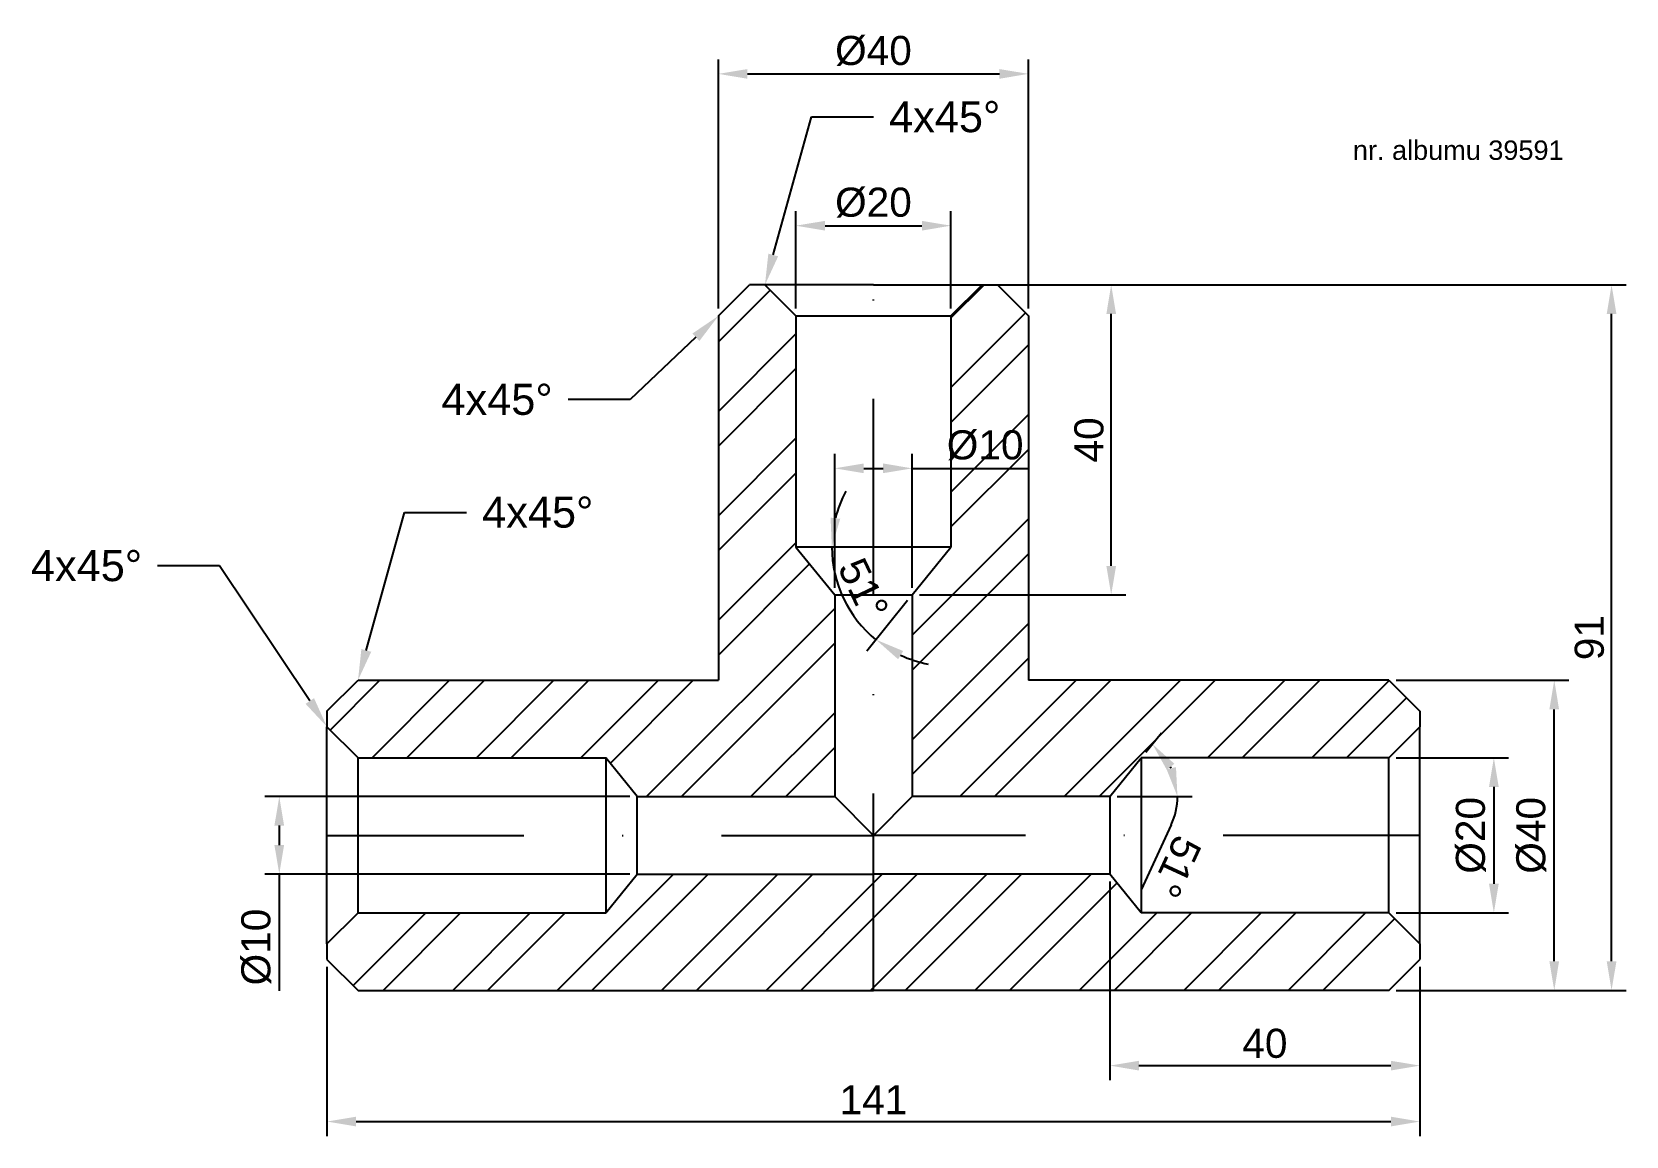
# Model space of a CAD drawing. Header units: millimetres. Extents: x 5 to 211, y 27 to 169.
import ezdxf
from ezdxf import colors
from ezdxf.entities.mleader import LeaderData, LeaderLine
from ezdxf.math import Vec2, Vec3

# ---------------------------------------------------------------- set-up
doc = ezdxf.new("R2010")
doc.units = ezdxf.units.MM
doc.linetypes.add('KRESKAKROPKAX2', pattern=[50.8, 25.4, -12.7, 0, -12.7])
doc.layers.add('symetria', color=90, linetype='KRESKAKROPKAX2')
doc.layers.add('wymiar', color=10, linetype='Continuous')
doc.styles.get("Standard").update_dxf_attribs({"font": 'arial.ttf'})
doc.dimstyles.new('ISO-25', dxfattribs={"dimscale": 1.5, "dimtxt": 2.5, "dimasz": 2.5, "dimexe": 1.25, "dimexo": 0.625, "dimtad": 1, "dimtxsty": 'Standard', "dimcen": 2.5, "dimadec": 0, "dimazin": 0, "dimtfac": 1, "dimtmove": 0, "dimatfit": 3, "dimfxl": 1, "dimarcsym": 0})

# ---------------------------------------------------------------- blocks, each defined once
blk = doc.blocks.new('*D2')
at = {"layer": 'Defpoints', "color": 0, "transparency": 16777216}
for p in [(133.61, 164.08), (93.61, 132.87), (133.61, 132.87)]:
    blk.add_point(p, dxfattribs=at)
at = {"layer": 'wymiar', "color": 0, "lineweight": -2, "transparency": 16777216}
for p, q in [((93.61, 133.81), (93.61, 165.95)), ((133.61, 133.81), (133.61, 165.95)), ((97.36, 164.08), (129.86, 164.08))]:
    blk.add_line(p, q, dxfattribs=at)
at = {"layer": 'wymiar', "color": 0, "transparency": 16777216}
for points in [[(97.36, 164.7), (97.36, 163.45), (93.61, 164.08)], [(129.86, 164.7), (129.86, 163.45), (133.61, 164.08)]]:
    blk.add_solid(points, dxfattribs=at)
at = {"layer": 'wymiar', "color": 0, "transparency": 16777216, "insert": (113.61, 167.03), "char_height": 3.75, "attachment_point": 5}
blk.add_mtext('%%c40', dxfattribs=at)
blk = doc.blocks.new('*D3')
at = {"layer": 'Defpoints', "color": 0, "transparency": 16777216}
for p in [(123.61, 144.5), (103.61, 132.87), (123.61, 132.87)]:
    blk.add_point(p, dxfattribs=at)
at = {"layer": 'wymiar', "color": 0, "lineweight": -2, "transparency": 16777216}
for p, q in [((103.61, 133.81), (103.61, 146.37)), ((123.61, 133.81), (123.61, 146.37)), ((107.36, 144.5), (119.86, 144.5))]:
    blk.add_line(p, q, dxfattribs=at)
at = {"layer": 'wymiar', "color": 0, "transparency": 16777216}
for points in [[(107.36, 145.12), (107.36, 143.87), (103.61, 144.5)], [(119.86, 145.12), (119.86, 143.87), (123.61, 144.5)]]:
    blk.add_solid(points, dxfattribs=at)
at = {"layer": 'wymiar', "color": 0, "transparency": 16777216, "insert": (113.61, 147.46), "char_height": 3.75, "attachment_point": 5}
blk.add_mtext('%%c20', dxfattribs=at)
blk = doc.blocks.new('*D4')
at = {"layer": 'Defpoints', "color": 0, "transparency": 16777216}
for p in [(127.61, 136.87), (144.28, 136.87), (118.61, 96.87)]:
    blk.add_point(p, dxfattribs=at)
at = {"layer": 'wymiar', "color": 0, "lineweight": -2, "transparency": 16777216}
for p, q in [((128.55, 136.87), (146.16, 136.87)), ((144.28, 100.62), (144.28, 133.12)), ((119.55, 96.87), (146.16, 96.87))]:
    blk.add_line(p, q, dxfattribs=at)
at = {"layer": 'wymiar', "color": 0, "transparency": 16777216}
for points in [[(143.66, 133.12), (144.91, 133.12), (144.28, 136.87)], [(143.66, 100.62), (144.91, 100.62), (144.28, 96.87)]]:
    blk.add_solid(points, dxfattribs=at)
at = {"layer": 'wymiar', "color": 0, "transparency": 16777216, "insert": (141.43, 116.87), "char_height": 3.75, "attachment_point": 5, "rotation": 90}
blk.add_mtext('40', dxfattribs=at)
blk = doc.blocks.new('*D5')
at = {"layer": 'Defpoints', "color": 0, "transparency": 16777216}
for p in [(129.61, 136.87), (208.83, 136.87), (180.11, 45.87)]:
    blk.add_point(p, dxfattribs=at)
at = {"layer": 'wymiar', "color": 0, "lineweight": -2, "transparency": 16777216}
for p, q in [((130.55, 136.87), (210.71, 136.87)), ((208.83, 49.62), (208.83, 133.12)), ((181.05, 45.87), (210.71, 45.87))]:
    blk.add_line(p, q, dxfattribs=at)
at = {"layer": 'wymiar', "color": 0, "transparency": 16777216}
for points in [[(208.21, 133.12), (209.46, 133.12), (208.83, 136.87)], [(208.21, 49.62), (209.46, 49.62), (208.83, 45.87)]]:
    blk.add_solid(points, dxfattribs=at)
at = {"layer": 'wymiar', "color": 0, "transparency": 16777216, "insert": (205.98, 91.37), "char_height": 3.75, "attachment_point": 5, "rotation": 90}
blk.add_mtext('91', dxfattribs=at)
blk = doc.blocks.new('*D6')
at = {"layer": 'Defpoints', "color": 0, "transparency": 16777216}
for p in [(180.11, 85.87), (201.44, 85.87), (180.11, 45.87)]:
    blk.add_point(p, dxfattribs=at)
at = {"layer": 'wymiar', "color": 0, "lineweight": -2, "transparency": 16777216}
for p, q in [((181.05, 85.87), (203.31, 85.87)), ((201.44, 49.62), (201.44, 82.12)), ((181.05, 45.87), (203.31, 45.87))]:
    blk.add_line(p, q, dxfattribs=at)
at = {"layer": 'wymiar', "color": 0, "transparency": 16777216}
for points in [[(200.81, 82.12), (202.06, 82.12), (201.44, 85.87)], [(200.81, 49.62), (202.06, 49.62), (201.44, 45.87)]]:
    blk.add_solid(points, dxfattribs=at)
at = {"layer": 'wymiar', "color": 0, "transparency": 16777216, "insert": (198.48, 65.87), "char_height": 3.75, "attachment_point": 5, "rotation": 90}
blk.add_mtext('%%c40', dxfattribs=at)
blk = doc.blocks.new('*D7')
at = {"layer": 'Defpoints', "color": 0, "transparency": 16777216}
for p in [(180.11, 75.87), (180.11, 55.87), (193.65, 55.87)]:
    blk.add_point(p, dxfattribs=at)
at = {"layer": 'wymiar', "color": 0, "lineweight": -2, "transparency": 16777216}
for p, q in [((181.05, 75.87), (195.52, 75.87)), ((193.65, 72.12), (193.65, 59.62)), ((181.05, 55.87), (195.52, 55.87))]:
    blk.add_line(p, q, dxfattribs=at)
at = {"layer": 'wymiar', "color": 0, "transparency": 16777216}
for points in [[(193.02, 72.12), (194.27, 72.12), (193.65, 75.87)], [(193.02, 59.62), (194.27, 59.62), (193.65, 55.87)]]:
    blk.add_solid(points, dxfattribs=at)
at = {"layer": 'wymiar', "color": 0, "transparency": 16777216, "insert": (190.69, 65.87), "char_height": 3.75, "attachment_point": 5, "rotation": 90}
blk.add_mtext('%%c20', dxfattribs=at)
blk = doc.blocks.new('*D8')
at = {"layer": 'Defpoints', "color": 0, "transparency": 16777216}
for p in [(83.11, 70.87), (36.96, 60.87), (83.11, 60.87)]:
    blk.add_point(p, dxfattribs=at)
at = {"layer": 'wymiar', "color": 0, "lineweight": -2, "transparency": 16777216}
for p, q in [((82.18, 70.87), (35.08, 70.87)), ((36.96, 67.12), (36.96, 64.62)), ((82.18, 60.87), (35.08, 60.87)), ((36.96, 60.87), (36.96, 45.8))]:
    blk.add_line(p, q, dxfattribs=at)
at = {"layer": 'wymiar', "color": 0, "transparency": 16777216}
for points in [[(36.33, 67.12), (37.58, 67.12), (36.96, 70.87)], [(36.33, 64.62), (37.58, 64.62), (36.96, 60.87)]]:
    blk.add_solid(points, dxfattribs=at)
at = {"layer": 'wymiar', "color": 0, "transparency": 16777216, "insert": (34, 51.46), "char_height": 3.75, "attachment_point": 5, "rotation": 90}
blk.add_mtext('%%c10', dxfattribs=at)
blk = doc.blocks.new('*D9')
at = {"layer": 'Defpoints', "color": 0, "transparency": 16777216}
for p in [(43.11, 49.87), (184.11, 49.87), (184.11, 28.95)]:
    blk.add_point(p, dxfattribs=at)
at = {"layer": 'wymiar', "color": 0, "lineweight": -2, "transparency": 16777216}
for p, q in [((43.11, 48.93), (43.11, 27.08)), ((184.11, 48.93), (184.11, 27.08)), ((46.86, 28.95), (180.36, 28.95))]:
    blk.add_line(p, q, dxfattribs=at)
at = {"layer": 'wymiar', "color": 0, "transparency": 16777216}
for points in [[(46.86, 29.58), (46.86, 28.33), (43.11, 28.95)], [(180.36, 29.58), (180.36, 28.33), (184.11, 28.95)]]:
    blk.add_solid(points, dxfattribs=at)
at = {"layer": 'wymiar', "color": 0, "transparency": 16777216, "insert": (113.61, 31.77), "char_height": 3.75, "attachment_point": 5}
blk.add_mtext('141', dxfattribs=at)
blk = doc.blocks.new('*D10')
at = {"layer": 'Defpoints', "color": 0, "transparency": 16777216}
for p in [(118.61, 113.2), (108.61, 96.87), (118.61, 96.87)]:
    blk.add_point(p, dxfattribs=at)
at = {"layer": 'wymiar', "color": 0, "lineweight": -2, "transparency": 16777216}
for p, q in [((108.61, 97.81), (108.61, 115.08)), ((112.36, 113.2), (114.86, 113.2)), ((118.61, 97.81), (118.61, 115.08)), ((118.61, 113.2), (133.68, 113.2))]:
    blk.add_line(p, q, dxfattribs=at)
at = {"layer": 'wymiar', "color": 0, "transparency": 16777216}
for points in [[(112.36, 113.83), (112.36, 112.58), (108.61, 113.2)], [(114.86, 113.83), (114.86, 112.58), (118.61, 113.2)]]:
    blk.add_solid(points, dxfattribs=at)
at = {"layer": 'wymiar', "color": 0, "transparency": 16777216, "insert": (128.02, 116.16), "char_height": 3.75, "attachment_point": 5}
blk.add_mtext('%%c10', dxfattribs=at)
blk = doc.blocks.new('*D11')
at = {"layer": 'Defpoints', "color": 0, "transparency": 16777216}
for p in [(148.16, 75.87), (151.34, 75.74), (118.61, 70.87), (144.11, 70.87), (144.11, 70.87)]:
    blk.add_point(p, dxfattribs=at)
at = {"layer": 'wymiar', "color": 0, "lineweight": -2, "transparency": 16777216}
for p, q in [((148.75, 76.6), (150.78, 79.1)), ((145.05, 70.87), (154.71, 70.87)), ((152.03, 67.21), (148.15, 58.83))]:
    blk.add_line(p, q, dxfattribs=at)
for start, end in [(24.8349, 26.1651), (335.1651, 0)]:
    blk.add_arc((144.11, 70.87), 8.72, start, end, dxfattribs=at)
at = {"layer": 'wymiar', "color": 0, "transparency": 16777216}
for points in [[(151.45, 74.32), (152.43, 75.1), (149.6, 77.64)], [(152.64, 74.66), (151.42, 74.4), (152.83, 70.87)]]:
    blk.add_solid(points, dxfattribs=at)
at = {"layer": 'wymiar', "color": 0, "transparency": 16777216, "insert": (152.68, 61.82), "char_height": 3.75, "attachment_point": 5, "rotation": 245.1651}
blk.add_mtext('51°', dxfattribs=at)
blk = doc.blocks.new('*D12')
at = {"layer": 'Defpoints', "color": 0, "transparency": 16777216}
for p in [(103.61, 103.04), (123.61, 103.04), (123.61, 103.04), (108.91, 98.55), (118.61, 96.87)]:
    blk.add_point(p, dxfattribs=at)
at = {"layer": 'wymiar', "color": 0, "lineweight": -2, "transparency": 16777216}
blk.add_line((118.02, 96.14), (112.76, 89.64), dxfattribs=at)
for start, end in [(151.9753, 165.9877), (180, 231), (245.0123, 259.0247)]:
    blk.add_arc((123.61, 103.04), 15.37, start, end, dxfattribs=at)
at = {"layer": 'wymiar', "color": 0, "transparency": 16777216}
for points in [[(109.32, 106.69), (108.08, 106.84), (108.24, 103.04)], [(116.79, 88.58), (117.45, 89.64), (113.94, 91.1)]]:
    blk.add_solid(points, dxfattribs=at)
at = {"layer": 'wymiar', "color": 0, "transparency": 16777216, "insert": (112.31, 97.65), "char_height": 3.75, "attachment_point": 5, "rotation": 295.5}
blk.add_mtext('51°', dxfattribs=at)
blk = doc.blocks.new('*D14')
at = {"layer": 'Defpoints', "color": 0, "transparency": 16777216}
for p in [(144.11, 60.87), (184.11, 49.87), (184.11, 36.17)]:
    blk.add_point(p, dxfattribs=at)
at = {"layer": 'wymiar', "color": 0, "lineweight": -2, "transparency": 16777216}
for p, q in [((144.11, 59.93), (144.11, 34.29)), ((184.11, 48.93), (184.11, 34.29)), ((147.86, 36.17), (180.36, 36.17))]:
    blk.add_line(p, q, dxfattribs=at)
at = {"layer": 'wymiar', "color": 0, "transparency": 16777216}
for points in [[(147.86, 36.79), (147.86, 35.54), (144.11, 36.17)], [(180.36, 36.79), (180.36, 35.54), (184.11, 36.17)]]:
    blk.add_solid(points, dxfattribs=at)
at = {"layer": 'wymiar', "color": 0, "transparency": 16777216, "insert": (164.11, 39.02), "char_height": 3.75, "attachment_point": 5}
blk.add_mtext('40', dxfattribs=at)

msp = doc.modelspace()

# ---------------------------------------------------------------- hatches: boundary and pattern name
at = {"true_color": 0xed1f24}
h = msp.add_hatch(dxfattribs=at)
h.set_pattern_fill('ANSI32', color=240)
h.paths.add_polyline_path([(108.614, 96.868), (103.614, 103.042), (103.614, 132.868), (99.614, 136.868), (97.614, 136.868), (93.614, 132.868), (93.614, 85.868), (47.114, 85.868), (43.114, 81.868), (43.114, 79.868), (47.114, 75.868), (79.065, 75.868), (83.114, 70.868), (108.614, 70.868)])
h.paths.add_polyline_path([(113.614, 60.868), (108.614, 60.868), (83.114, 60.868), (79.065, 55.868), (47.114, 55.868), (43.114, 51.868), (43.114, 49.868), (47.114, 45.868), (113.614, 45.868)])
h.paths.add_polyline_path([(184.114, 79.868), (184.114, 81.868), (180.114, 85.868), (133.614, 85.868), (133.614, 132.868), (129.614, 136.868), (127.614, 136.868), (123.614, 132.868), (123.614, 103.042), (118.614, 96.868), (118.614, 70.868), (144.114, 70.868), (148.163, 75.868), (180.114, 75.868)])
h.paths.add_polyline_path([(180.114, 55.868), (148.163, 55.868), (144.114, 60.868), (118.614, 60.868), (113.614, 60.868), (113.614, 45.868), (180.114, 45.868), (184.114, 49.868), (184.114, 51.868)])

# ---------------------------------------------------------------- linework, layer by layer
for p, q in [((93.614, 132.868), (97.614, 136.868)), ((113.614, 136.868), (97.614, 136.868)), ((99.614, 136.868), (97.614, 136.868)), ((99.614, 136.868), (103.614, 132.868)), ((113.614, 136.868), (129.614, 136.868)), ((123.614, 132.868), (127.614, 136.868)), ((127.614, 136.868), (129.614, 136.868)), ((129.614, 136.868), (133.614, 132.868)), ((93.614, 132.868), (93.614, 85.868)), ((103.614, 132.868), (103.614, 103.042)), ((103.614, 132.868), (123.614, 132.868)), ((123.614, 132.868), (123.614, 103.042)), ((133.614, 132.868), (133.614, 85.868)), ((123.614, 103.042), (103.614, 103.042)), ((103.614, 103.042), (108.614, 96.868)), ((118.614, 96.868), (123.614, 103.042)), ((108.614, 96.868), (108.614, 70.868)), ((108.614, 96.868), (118.614, 96.868)), ((118.614, 96.868), (118.614, 70.868)), ((43.114, 81.868), (47.114, 85.868)), ((47.114, 85.868), (93.614, 85.868)), ((180.114, 85.868), (133.614, 85.868)), ((180.114, 85.868), (184.114, 81.868)), ((43.114, 81.868), (43.114, 79.868)), ((184.114, 81.868), (184.114, 79.868)), ((47.114, 75.868), (43.114, 79.868)), ((43.114, 51.868), (43.114, 79.868)), ((180.114, 75.868), (184.114, 79.868)), ((184.114, 51.868), (184.114, 79.868)), ((47.114, 75.868), (79.065, 75.868)), ((47.114, 55.868), (47.114, 75.868)), ((83.114, 70.868), (79.065, 75.868)), ((79.065, 75.868), (79.065, 55.868)), ((144.114, 70.868), (148.163, 75.868)), ((180.114, 75.868), (148.163, 75.868)), ((148.163, 75.868), (148.163, 55.868)), ((180.114, 55.868), (180.114, 75.868)), ((83.114, 70.868), (108.614, 70.868)), ((83.114, 60.868), (83.114, 70.868)), ((108.614, 70.868), (113.614, 65.868)), ((118.614, 70.868), (113.614, 65.868)), ((144.114, 70.868), (118.614, 70.868)), ((144.114, 70.868), (144.114, 60.868)), ((79.065, 55.868), (83.114, 60.868)), ((83.114, 60.868), (108.614, 60.868)), ((108.614, 60.868), (113.614, 60.868)), ((118.614, 60.868), (113.614, 60.868)), ((144.114, 60.868), (118.614, 60.868)), ((148.163, 55.868), (144.114, 60.868)), ((43.114, 51.868), (47.114, 55.868)), ((47.114, 55.868), (79.065, 55.868)), ((180.114, 55.868), (148.163, 55.868)), ((180.114, 55.868), (184.114, 51.868)), ((43.114, 51.868), (43.114, 49.868)), ((184.114, 51.868), (184.114, 49.868)), ((43.114, 49.868), (47.114, 45.868)), ((180.114, 45.868), (184.114, 49.868)), ((47.114, 45.868), (113.614, 45.868)), ((180.114, 45.868), (113.614, 45.868))]:
    msp.add_line(p, q)
at = {"layer": 'symetria'}
for p, q in [((113.614, 45.868), (113.614, 136.868)), ((43.114, 65.868), (113.614, 65.868)), ((184.114, 65.868), (113.614, 65.868))]:
    msp.add_line(p, q, dxfattribs=at)

# ---------------------------------------------------------------- texts
at = {"insert": (175.463, 155.488), "char_height": 2.5, "attachment_point": 1}
msp.add_mtext_dynamic_manual_height_columns('nr. albumu 39591', width=59.15513, gutter_width=12.5, heights=[0], dxfattribs=at)

# ---------------------------------------------------------------- dimensions: what is measured, and where the dimension line sits
at = {"layer": 'wymiar'}
for base, p1, p2, picture, middle in [((133.614, 164.076), (93.614, 132.868), (133.614, 132.868), '*D2', (113.614, 167.033)), ((123.614, 144.499), (103.614, 132.868), (123.614, 132.868), '*D3', (113.614, 147.456)), ((118.614, 113.204), (108.614, 96.868), (118.614, 96.868), '*D10', (128.021, 116.161))]:
    dim = msp.add_linear_dim(base=base, p1=p1, p2=p2, dimstyle='ISO-25', override={"dimpost": '%%c<>'}, dxfattribs=at)
    dim.commit()
    dim.dimension.update_dxf_attribs({"geometry": picture, "text_midpoint": middle})
for base, p1, p2, picture, middle in [((144.281, 136.868), (118.614, 96.868), (127.614, 136.868), '*D4', (141.428, 116.868)), ((208.834, 136.868), (180.114, 45.868), (129.614, 136.868), '*D5', (205.982, 91.368))]:
    dim = msp.add_linear_dim(base=base, p1=p1, p2=p2, angle=90, dimstyle='ISO-25', dxfattribs=at)
    dim.commit()
    dim.dimension.update_dxf_attribs({"geometry": picture, "text_midpoint": middle})
for base, line1, line2, picture, middle in [((108.914, 98.548), ((123.614, 103.042), (103.614, 103.042)), ((118.614, 96.868), (123.614, 103.042)), '*D12', (112.314, 97.652)), ((151.343, 75.744), ((144.114, 70.868), (118.614, 70.868)), ((144.114, 70.868), (148.163, 75.868)), '*D11', (152.677, 61.819))]:
    dim = msp.add_angular_dim_2l(base=base, line1=line1, line2=line2, dimstyle='ISO-25', dxfattribs=at)
    dim.commit()
    dim.dimension.update_dxf_attribs({"geometry": picture, "text_midpoint": middle})
for base, p1, p2, picture, middle in [((201.439, 85.868), (180.114, 45.868), (180.114, 85.868), '*D6', (198.482, 65.868)), ((193.645, 55.868), (180.114, 75.868), (180.114, 55.868), '*D7', (190.688, 65.868)), ((36.958, 60.868), (83.114, 70.868), (83.114, 60.868), '*D8', (34.001, 51.461))]:
    dim = msp.add_linear_dim(base=base, p1=p1, p2=p2, angle=90, dimstyle='ISO-25', override={"dimpost": '%%c<>'}, dxfattribs=at)
    dim.commit()
    dim.dimension.update_dxf_attribs({"geometry": picture, "text_midpoint": middle})
for base, p1, picture, middle in [((184.114, 36.166), (144.114, 60.868), '*D14', (164.114, 39.018)), ((184.114, 28.951), (43.114, 49.868), '*D9', (113.614, 31.771))]:
    dim = msp.add_linear_dim(base=base, p1=p1, p2=(184.114, 49.868), dimstyle='ISO-25', dxfattribs=at)
    dim.commit()
    dim.dimension.update_dxf_attribs({"geometry": picture, "text_midpoint": middle})

# ---------------------------------------------------------------- leaders
ml = msp.add_multileader_mtext('Standard', dxfattribs=at)
ml.set_content('4x45%%D', color=256)
ml.set_leader_properties()
ml.build(insert=Vec2(0, 0))
ctx = ml.context
ctx.base_point, ctx.plane_origin = Vec3(113.628, 158.522), Vec3(99.614, 136.868)
notes = []
notes.append((ctx, [(0, (1, 1, 0), (105.628, 158.522), (1, 0), 8, [(0, [(99.614, 136.868)], 0, [])])]))
ctx.mtext.insert, ctx.mtext.flow_direction = Vec3(115.628, 160.557), 5
ml = msp.add_multileader_mtext('Standard', dxfattribs=at)
ml.set_content('4x45%%D', color=256)
ml.set_leader_properties()
ml.build(insert=Vec2(0, 0))
ctx = ml.context
ctx.base_point, ctx.plane_origin = Vec3(56.317, 122.068), Vec3(93.614, 132.868)
ctx.text_align_type = 2
notes.append((ctx, [(1, (1, 1, 0), (82.227, 122.068), (-1, 0), 8, [(0, [(93.614, 132.868)], 0, [])])]))
ctx.mtext.insert, ctx.mtext.alignment, ctx.mtext.flow_direction = Vec3(72.227, 124.102), 3, 5
ml = msp.add_multileader_mtext('Standard', dxfattribs=at)
ml.set_content('4x45%%D', color=256)
ml.set_leader_properties()
ml.build(insert=Vec2(0, 0))
ctx = ml.context
ctx.base_point, ctx.plane_origin = Vec3(61.128, 107.522), Vec3(47.114, 85.868)
notes.append((ctx, [(0, (1, 1, 0), (53.128, 107.522), (1, 0), 8, [(0, [(47.114, 85.868)], 0, [])])]))
ctx.mtext.insert, ctx.mtext.flow_direction = Vec3(63.128, 109.557), 5
ml = msp.add_multileader_mtext('Standard', dxfattribs=at)
ml.set_content('4x45%%D', color=256)
ml.set_leader_properties()
ml.build(insert=Vec2(0, 0))
ctx = ml.context
ctx.base_point, ctx.plane_origin = Vec3(3.354, 100.622), Vec3(43.114, 79.868)
ctx.text_align_type = 2
notes.append((ctx, [(1, (1, 1, 0), (29.264, 100.622), (-1, 0), 8, [(0, [(43.114, 79.868)], 0, [])])]))
ctx.mtext.insert, ctx.mtext.alignment, ctx.mtext.flow_direction = Vec3(19.264, 102.656), 3, 5
for ctx, leaders in notes:
    for number, flags, end, landing, length, lines in leaders:
        leader = LeaderData()
        leader.index, (leader.has_last_leader_line, leader.has_dogleg_vector, leader.attachment_direction) = number, flags
        leader.last_leader_point, leader.dogleg_vector, leader.dogleg_length = Vec3(end), Vec3(landing), length
        for number, points, colour, breaks in lines:
            line = LeaderLine()
            line.index, line.vertices, line.color, line.breaks = number, Vec3.list(points), colors.encode_raw_color(colour), breaks
            leader.lines.append(line)
        ctx.leaders.append(leader)

doc.saveas('drawing.dxf')
